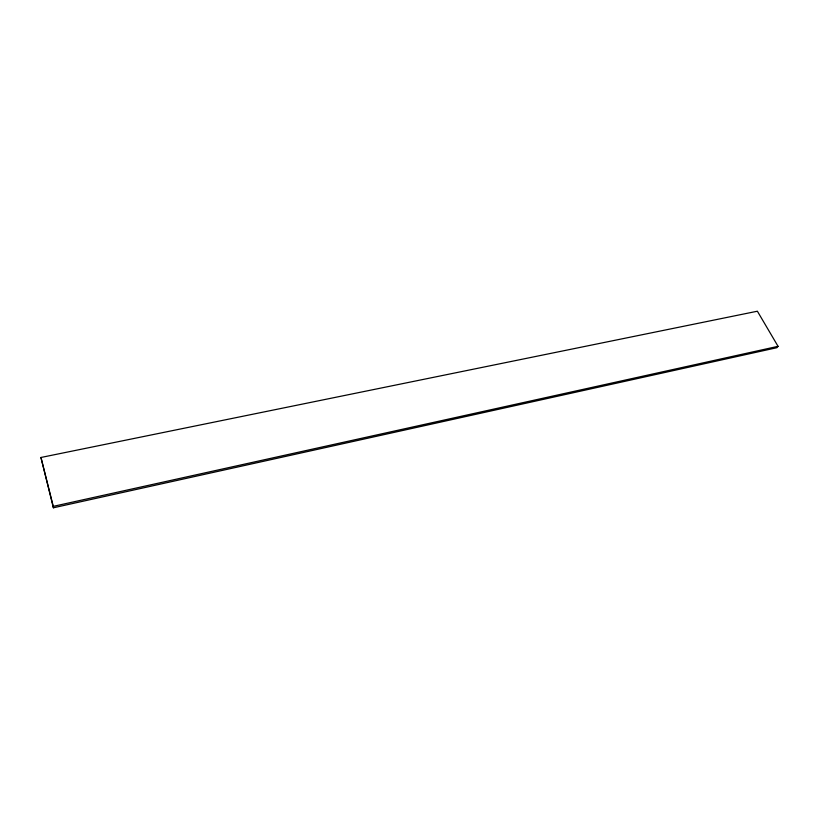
<?xml version="1.0" encoding="UTF-8"?>
<svg xmlns="http://www.w3.org/2000/svg" width="819" height="819" viewBox="0 0 819 819"><rect width="100%" height="100%" fill="white"/><g stroke="black" fill="none" stroke-linecap="round" stroke-linejoin="round"><path stroke-width="1.23" d="M778.05 346.324L776.893 347.696L53.378 507.79L40.95 457.473L757.38 311.21L778.05 346.324L53.286 506.357L53.378 507.79M40.95 457.473L53.286 506.357"/></g></svg>
